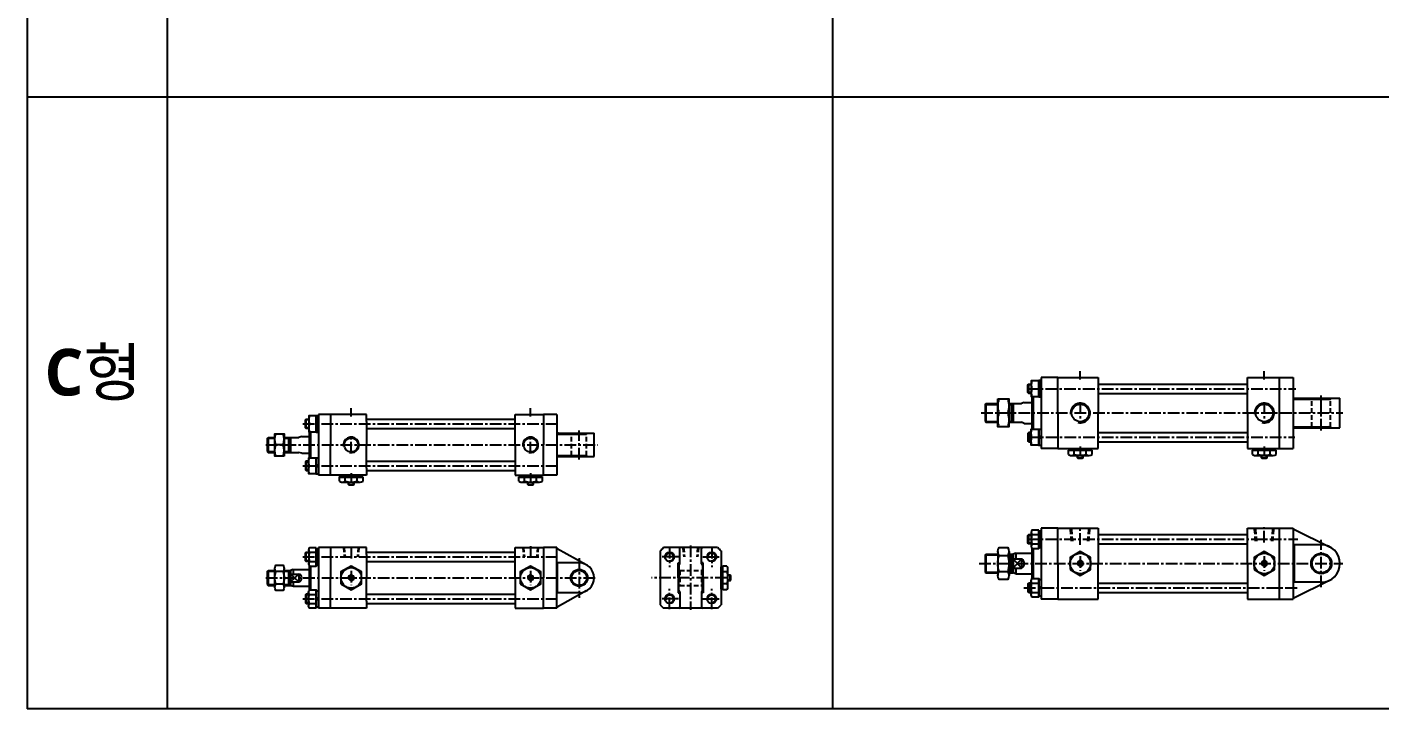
# Model space of a CAD drawing. Extents: x -819 to 9354, y 0 to 4161.
# Drawn here: x 0 to 1448, y 2700 to 3430 of the extents above; entities that cross this region are included whole.
import ezdxf

# ---------------------------------------------------------------- set-up
doc = ezdxf.new("R2010")
doc.units = 0
doc.header["$LTSCALE"] = 10
doc.header["$MEASUREMENT"] = 0
doc.linetypes.add('CENTER', pattern=[2, 1.25, -0.25, 0.25, -0.25])
doc.linetypes.add('HIDDENX2', pattern=[0.75, 0.5, -0.25])
doc.layers.get('0').update_dxf_attribs({"linetype": 'CONTINUOUS'})
for name, color, linetype in [('DIM', 2, 'CONTINUOUS'), ('HID', 2, 'HIDDENX2'), ('Line', 7, 'CONTINUOUS'), ('ML', 7, 'CONTINUOUS')]:
    doc.layers.add(name, color=color, linetype=linetype)
doc.styles.add('문자', font='romans.shx')

msp = doc.modelspace()

# ---------------------------------------------------------------- linework, layer by layer
for p, q in [((0, 4160.6), (0, 2700.2)), ((150, 4160.6), (150, 2700.2)), ((862.7, 2700.2), (862.7, 4160.6)), ((6000.6, 3355.4), (0, 3355.4)), ((1124.5, 2969.2), (1125, 2968.7)), ((1124.5, 2969.2), (1130.5, 2969.2)), ((1130.5, 2969.2), (1130, 2968.7)), ((1321.5, 2969.2), (1322, 2968.7)), ((1321.5, 2969.2), (1327.5, 2969.2)), ((1327.5, 2969.2), (1327, 2968.7)), ((1125, 2968.7), (1130, 2968.7)), ((1322, 2968.7), (1327, 2968.7)), ((344, 2940.5), (344.5, 2940)), ((344, 2940.5), (350, 2940.5)), ((350, 2940.5), (349.5, 2940)), ((536, 2940.5), (536.5, 2940)), ((536, 2940.5), (542, 2940.5)), ((542, 2940.5), (541.5, 2940)), ((344.5, 2940), (349.5, 2940)), ((536.5, 2940), (541.5, 2940)), ((752.8, 2837.5), (752.8, 2843.5)), ((752.8, 2843.5), (753.3, 2843)), ((753.3, 2838), (753.3, 2843)), ((752.8, 2837.5), (753.3, 2838)), ((6000.6, 2700.2), (0, 2700.2))]:
    msp.add_line(p, q)
at = {"color": 7, "linetype": 'Continuous'}
for p, q in [((1114.8, 2972.6), (1114.8, 2977.1)), ((1114.8, 2977.1), (1127.5, 2977.1)), ((1115.5, 2979.1), (1139.5, 2979.1)), ((1115.5, 2977.1), (1115.5, 2979.1)), ((1117.9, 2971.7), (1137, 2971.7)), ((1121.1, 2972.6), (1121.1, 2977.1)), ((1124.5, 2969.2), (1124.5, 2971.7)), ((1127.5, 2977.1), (1140.2, 2977.1)), ((1130.5, 2969.2), (1130.5, 2971.7)), ((1133.8, 2972.6), (1133.8, 2977.1)), ((1139.5, 2977.1), (1139.5, 2979.1)), ((1140.2, 2972.6), (1140.2, 2977.1)), ((1311.8, 2972.6), (1311.8, 2977.1)), ((1311.8, 2977.1), (1324.5, 2977.1)), ((1312.5, 2979.1), (1336.5, 2979.1)), ((1312.5, 2977.1), (1312.5, 2979.1)), ((1314.9, 2971.7), (1334, 2971.7)), ((1318.1, 2972.6), (1318.1, 2977.1)), ((1321.5, 2969.2), (1321.5, 2971.7)), ((1324.5, 2977.1), (1337.2, 2977.1)), ((1327.5, 2969.2), (1327.5, 2971.7)), ((1330.8, 2972.6), (1330.8, 2977.1)), ((1336.5, 2977.1), (1336.5, 2979.1)), ((1337.2, 2972.6), (1337.2, 2977.1)), ((334.3, 2944), (334.3, 2948.4)), ((334.3, 2948.4), (347, 2948.4)), ((335, 2950.4), (359, 2950.4)), ((335, 2948.4), (335, 2950.4)), ((337.5, 2943), (356.5, 2943)), ((340.6, 2944), (340.6, 2948.4)), ((344, 2940.5), (344, 2943)), ((347, 2948.4), (359.7, 2948.4)), ((350, 2940.5), (350, 2943)), ((353.3, 2944), (353.3, 2948.4)), ((359, 2948.4), (359, 2950.4)), ((359.7, 2944), (359.7, 2948.4)), ((526.3, 2944), (526.3, 2948.4)), ((526.3, 2948.4), (539, 2948.4)), ((527, 2950.4), (551, 2950.4)), ((527, 2948.4), (527, 2950.4)), ((529.5, 2943), (548.5, 2943)), ((532.6, 2944), (532.6, 2948.4)), ((536, 2940.5), (536, 2943)), ((539, 2948.4), (551.7, 2948.4)), ((542, 2940.5), (542, 2943)), ((545.3, 2944), (545.3, 2948.4)), ((551, 2948.4), (551, 2950.4)), ((551.7, 2944), (551.7, 2948.4)), ((749.3, 2853.2), (744.9, 2853.2)), ((744.9, 2840.5), (744.9, 2853.2)), ((742.9, 2828.5), (742.9, 2852.5)), ((744.9, 2852.5), (742.9, 2852.5)), ((749.3, 2846.9), (744.9, 2846.9)), ((744.9, 2827.8), (744.9, 2840.5)), ((750.3, 2831), (750.3, 2850)), ((752.8, 2843.5), (750.3, 2843.5)), ((744.9, 2828.5), (742.9, 2828.5)), ((749.3, 2834.2), (744.9, 2834.2)), ((749.3, 2827.8), (744.9, 2827.8)), ((752.8, 2837.5), (750.3, 2837.5))]:
    msp.add_line(p, q, dxfattribs=at)
for points in [[(1116.5, 2849.5), (1127.5, 2843.2), (1138.5, 2849.5), (1138.5, 2862.2), (1127.5, 2868.6), (1116.5, 2862.2)], [(1313.5, 2849.5), (1324.5, 2843.2), (1335.5, 2849.5), (1335.5, 2862.2), (1324.5, 2868.6), (1313.5, 2862.2)], [(336, 2834.2), (347, 2827.8), (358, 2834.2), (358, 2846.9), (347, 2853.2), (336, 2846.9)], [(528, 2834.2), (539, 2827.8), (550, 2834.2), (550, 2846.9), (539, 2853.2), (528, 2846.9)], [(1126.6, 2857.4), (1125.7, 2855.9), (1126.6, 2854.4), (1128.3, 2854.4), (1129.2, 2855.9), (1128.3, 2857.4)], [(1323.6, 2857.4), (1322.7, 2855.9), (1323.6, 2854.4), (1325.3, 2854.4), (1326.2, 2855.9), (1325.3, 2857.4)], [(346.1, 2842), (345.3, 2840.5), (346.1, 2839), (347.9, 2839), (348.7, 2840.5), (347.9, 2842)], [(538.1, 2842), (537.3, 2840.5), (538.1, 2839), (539.9, 2839), (540.7, 2840.5), (539.9, 2842)]]:
    msp.add_lwpolyline(points, close=True, dxfattribs=at)
for centre, radius in [((1127.5, 2855.9), 11), ((1127.5, 2855.9), 2.5), ((1324.5, 2855.9), 11), ((1324.5, 2855.9), 2.5), ((347, 2840.5), 11), ((347, 2840.5), 2.5), ((539, 2840.5), 11), ((539, 2840.5), 2.5)]:
    msp.add_circle(centre, radius, dxfattribs=at)
for centre, radius, start, end in [((1117.9, 2977.3), 5.62, 235.6158, 270), ((1117.9, 2977.3), 5.62, 235.6158, 304.3842), ((1127.5, 2992.7), 21, 252.412, 270), ((1127.5, 2992.7), 21, 270, 287.588), ((1137, 2977.3), 5.62, 235.6158, 304.3842), ((1314.9, 2977.3), 5.62, 235.6158, 270), ((1314.9, 2977.3), 5.62, 235.6158, 304.3842), ((1324.5, 2992.7), 21, 252.412, 270), ((1324.5, 2992.7), 21, 270, 287.588), ((1334, 2977.3), 5.62, 235.6158, 304.3842), ((337.5, 2948.6), 5.62, 235.6158, 270), ((337.5, 2948.6), 5.62, 235.6158, 304.3842), ((347, 2964), 21, 252.412, 270), ((347, 2964), 21, 270, 287.588), ((356.5, 2948.6), 5.62, 235.6158, 304.3842), ((529.5, 2948.6), 5.62, 235.6158, 270), ((529.5, 2948.6), 5.62, 235.6158, 304.3842), ((539, 2964), 21, 252.412, 270), ((539, 2964), 21, 270, 287.588), ((548.5, 2948.6), 5.62, 235.6158, 304.3842), ((744.7, 2850), 5.62, 325.6158, 34.3842), ((729.3, 2840.5), 21, 0, 17.588), ((729.3, 2840.5), 21, 342.412, 0), ((744.7, 2831), 5.62, 325.6158, 34.3842), ((744.7, 2831), 5.62, 325.6158, 0)]:
    msp.add_arc(centre, radius, start, end, dxfattribs=at)
at = {"layer": 'DIM'}
for p, q in [((1125, 2968.7), (1125, 2971.7)), ((1130, 2968.7), (1130, 2971.7)), ((1322, 2968.7), (1322, 2971.7)), ((1327, 2968.7), (1327, 2971.7)), ((344.5, 2940), (344.5, 2943)), ((349.5, 2940), (349.5, 2943)), ((536.5, 2940), (536.5, 2943)), ((541.5, 2940), (541.5, 2943)), ((753.3, 2843), (750.3, 2843)), ((753.3, 2838), (750.3, 2838))]:
    msp.add_line(p, q, dxfattribs=at)
for centre in [(1127.5, 2855.9), (1324.5, 2855.9), (347, 2840.5), (539, 2840.5)]:
    msp.add_arc(centre, 3, 270, 180, dxfattribs=at)
at = {"layer": 'HID'}
for p, q in [((1375.5, 3031.8), (1374.5, 3032.8)), ((1375.5, 3031.8), (1395.5, 3031.8)), ((1375.5, 3002.3), (1375.5, 3031.8)), ((1395.5, 3031.8), (1396.5, 3032.8)), ((1395.5, 3002.3), (1395.5, 3031.8)), ((1375.5, 3002.3), (1374.5, 3001.3)), ((1375.5, 3002.3), (1395.5, 3002.3)), ((1395.5, 3002.3), (1396.5, 3001.3)), ((582, 2995.4), (583, 2994.4)), ((583, 2994.4), (599, 2994.4)), ((583, 2971.4), (583, 2994.4)), ((600, 2995.4), (599, 2994.4)), ((599, 2971.4), (599, 2994.4)), ((582, 2970.4), (583, 2971.4)), ((583, 2971.4), (599, 2971.4)), ((600, 2970.4), (599, 2971.4)), ((1118.2, 2879.9), (1117, 2893.9)), ((1119.4, 2879.9), (1118.2, 2893.9)), ((1135.6, 2879.9), (1136.8, 2893.9)), ((1136.7, 2879.9), (1137.9, 2893.9)), ((1315.2, 2879.9), (1314, 2893.9)), ((1316.4, 2879.9), (1315.2, 2893.9)), ((1332.6, 2879.9), (1333.8, 2893.9)), ((1333.7, 2879.9), (1334.9, 2893.9)), ((338.7, 2873), (339.5, 2863)), ((339.5, 2873), (340.4, 2863)), ((354.5, 2873), (353.6, 2863)), ((355.3, 2873), (354.4, 2863)), ((530.7, 2873), (531.5, 2863)), ((531.5, 2873), (532.4, 2863)), ((546.5, 2873), (545.6, 2863)), ((547.3, 2873), (546.4, 2863)), ((702.1, 2873), (703, 2863)), ((702.9, 2873), (703.8, 2863)), ((717.9, 2873), (717, 2863)), ((718.7, 2873), (717.9, 2863)), ((697.9, 2849.5), (698.9, 2848.5)), ((698.9, 2848.5), (721.9, 2848.5)), ((698.9, 2848.5), (698.9, 2832.5)), ((722.9, 2849.5), (721.9, 2848.5)), ((721.9, 2848.5), (721.9, 2832.5)), ((697.9, 2831.5), (698.9, 2832.5)), ((698.9, 2832.5), (721.9, 2832.5)), ((722.9, 2831.5), (721.9, 2832.5))]:
    msp.add_line(p, q, dxfattribs=at)
at = {"layer": 'Line'}
for p, q in [((1075, 3047.2), (1071.5, 3047.2)), ((1053.5, 3026.3), (1054.8, 3027.1)), ((1075, 3038.9), (1071.5, 3038.9)), ((1025.7, 3026.3), (1039.1, 3026.3)), ((1051.1, 3026.3), (1053.5, 3026.3)), ((301.5, 3009.6), (298, 3009.6)), ((301.5, 3001.2), (298, 3001.2)), ((1025.7, 3007.8), (1039.1, 3007.8)), ((1051.1, 3007.8), (1053.5, 3007.8)), ((1053.5, 3007.8), (1054.8, 3007.1)), ((257.2, 2990.2), (265.2, 2990.2)), ((275.2, 2990.2), (280, 2990.2)), ((280, 2990.2), (281.3, 2990.9)), ((1075, 2995.2), (1071.5, 2995.2)), ((1075, 2986.9), (1071.5, 2986.9)), ((257.2, 2975.7), (265.2, 2975.7)), ((275.2, 2975.7), (280, 2975.7)), ((280, 2975.7), (281.3, 2974.9)), ((301.5, 2964.6), (298, 2964.6)), ((301.5, 2956.2), (298, 2956.2)), ((1075, 2886), (1071.5, 2886)), ((1075, 2877.7), (1071.5, 2877.7)), ((1025.7, 2865.1), (1039.2, 2865.1)), ((1051.2, 2865.1), (1053.5, 2865.1)), ((1053.5, 2865.1), (1054.8, 2865.9)), ((1064.5, 2860.9), (1055.5, 2850.8)), ((1064.5, 2850.8), (1055.5, 2860.9)), ((257.2, 2847.8), (265.2, 2847.8)), ((275.2, 2847.8), (280, 2847.8)), ((280, 2847.8), (281.3, 2848.5)), ((291, 2844.6), (282, 2836.4)), ((291, 2836.4), (282, 2844.6)), ((1025.7, 2846.6), (1039.2, 2846.6)), ((1051.2, 2846.6), (1053.5, 2846.6)), ((1053.5, 2846.6), (1054.8, 2845.9)), ((257.2, 2833.3), (265.2, 2833.3)), ((275.2, 2833.3), (280, 2833.3)), ((280, 2833.3), (281.3, 2832.5)), ((1075, 2834), (1071.5, 2834)), ((1075, 2825.7), (1071.5, 2825.7))]:
    msp.add_line(p, q, dxfattribs=at)
for centre, radius, start, end in [((1127.5, 3017.1), 10.5, 255.8665, 186.9898), ((1324.5, 3017.1), 10.5, 255.8665, 186.9898), ((347, 2982.9), 8.33, 257.7757, 190.5803), ((539, 2982.9), 8.33, 257.7757, 190.5803), ((687.9, 2863), 4.19, 259.1333, 190.7369), ((732.9, 2863), 4.19, 256.0782, 189.9609), ((687.9, 2818), 4.19, 259.5017, 192.7138), ((732.9, 2818), 4.19, 256.8489, 192.1583)]:
    msp.add_arc(centre, radius, start, end, dxfattribs=at)
at = {"layer": 'ML', "color": 1, "linetype": 'CENTER'}
for p, q in [((1127.5, 3053), (1127.5, 3061.8)), ((1324.5, 3053), (1324.5, 3061.8)), ((1070.4, 3043.1), (1358.3, 3043.1)), ((1127.5, 3028.6), (1127.5, 3005.5)), ((1324.5, 3028.6), (1324.5, 3005.5)), ((1385.5, 2998.3), (1385.5, 3035.8)), ((347, 3013.4), (347, 3022.1)), ((539, 3013.4), (539, 3022.1)), ((1021.3, 3017.1), (1408.6, 3017.1)), ((295.3, 3005.4), (569.4, 3005.4)), ((591, 2967.4), (591, 2998.4)), ((347, 2973.7), (347, 2992.1)), ((539, 2973.7), (539, 2992.1)), ((1070.5, 2991.1), (1357.3, 2991.1)), ((255.5, 2982.9), (610.9, 2982.9)), ((1127.5, 2981.3), (1127.5, 2970.9)), ((1324.5, 2981.3), (1324.5, 2970.9)), ((295.3, 2960.4), (569.4, 2960.4)), ((347, 2952.6), (347, 2942.2)), ((539, 2952.6), (539, 2942.2)), ((1127.5, 2876), (1127.5, 2894.7)), ((1324.5, 2878.5), (1324.5, 2894.7)), ((347, 2873.9), (347, 2861.3)), ((539, 2874.4), (539, 2860.9)), ((687.9, 2873.9), (687.9, 2852.1)), ((710.4, 2875.1), (710.4, 2806.3)), ((732.9, 2873.9), (732.9, 2852.1)), ((1070.4, 2881.9), (1360.3, 2881.9)), ((1385.5, 2830.6), (1385.5, 2881.1)), ((295.3, 2863), (569.4, 2863)), ((591, 2861.8), (591, 2819.2)), ((697.4, 2863), (678.5, 2863)), ((723.5, 2863), (742.4, 2863)), ((1019.1, 2855.9), (1408.6, 2855.9)), ((1127.5, 2863.6), (1127.5, 2848.2)), ((1324.5, 2863.6), (1324.5, 2848.2)), ((255.6, 2840.5), (609.8, 2840.5)), ((347, 2848.2), (347, 2832.8)), ((539, 2848.2), (539, 2832.8)), ((749.3, 2840.5), (668.4, 2840.5)), ((687.9, 2807.1), (687.9, 2828.9)), ((732.9, 2807.1), (732.9, 2828.9)), ((1067, 2829.9), (1361.4, 2829.9)), ((295.3, 2818), (569.4, 2818)), ((697.4, 2818), (678.5, 2818)), ((723.5, 2818), (742.4, 2818))]:
    msp.add_line(p, q, dxfattribs=at)
at = {"layer": 'ML'}
for p, q in [((1072.3, 3038.1), (1072.3, 3048.1)), ((1075.7, 3043.1), (1083, 3043.1)), ((1083, 3045), (1085.5, 3042.5)), ((1083, 3043.6), (1085.5, 3041.1)), ((1085.5, 3055.1), (1085.5, 2979.1)), ((1103.5, 3055.1), (1085.5, 3055.1)), ((1103.5, 3017.1), (1103.5, 3055.1)), ((1103.5, 3055.1), (1146.5, 3055.1)), ((1146.5, 3055.1), (1146.5, 3017.1)), ((1146.5, 3048.1), (1306.5, 3048.1)), ((1306.5, 3017.1), (1306.5, 3055.1)), ((1306.5, 3055.1), (1340.5, 3055.1)), ((1340.5, 3055.1), (1340.5, 2979.1)), ((1340.5, 3055.1), (1355.5, 3055.1)), ((1355.5, 3055.1), (1355.5, 2979.1)), ((1025.5, 3026.1), (1026.5, 3027.1)), ((1026.5, 3027.1), (1026.5, 3007.1)), ((1026.5, 3027.1), (1039.1, 3027.1)), ((1051.1, 3027.1), (1055.5, 3027.1)), ((1053.5, 3027.1), (1053.5, 3007.1)), ((1055.5, 3027.1), (1055.5, 3007.1)), ((1055.5, 3027.1), (1064.5, 3027.1)), ((1067.5, 3028.3), (1064.5, 3027.1)), ((1067.5, 3028.3), (1075.5, 3028.3)), ((1075.5, 3034.6), (1075.5, 2999.6)), ((1077, 3034.6), (1077, 2999.6)), ((1146.5, 3038.1), (1306.5, 3038.1)), ((1355.5, 3033.8), (1356.5, 3033.8)), ((1355.5, 3031.8), (1393.3, 3031.8)), ((1356.5, 3033.8), (1356.5, 3032.8)), ((1356.5, 3032.8), (1405.5, 3032.8)), ((1405.5, 3001.3), (1405.5, 3032.8)), ((312, 3015.4), (312, 2950.4)), ((325, 3015.4), (312, 3015.4)), ((363.5, 3015.4), (325, 3015.4)), ((325, 3015.4), (325, 2982.9)), ((363.5, 3007.9), (363.5, 3015.4)), ((522.5, 2982.9), (522.5, 3015.4)), ((522.5, 3015.4), (553, 3015.4)), ((553, 3015.4), (553, 2982.9)), ((567, 3015.4), (553, 3015.4)), ((567, 3015.4), (567, 2950.4)), ((1025.5, 3026.1), (1025.5, 3008.1)), ((1039.1, 3017.1), (1049.8, 3017.1)), ((1103.5, 3017.1), (1103.5, 2979.1)), ((1146.5, 2979.1), (1146.5, 3017.1)), ((1306.5, 3017.1), (1306.5, 2979.1)), ((298.8, 3000.4), (298.8, 3010.4)), ((309.5, 3007.4), (312, 3004.9)), ((309.5, 3005.9), (312, 3003.4)), ((363.5, 3010.4), (522.5, 3010.4)), ((363.5, 3007.9), (363.5, 2982.9)), ((363.5, 3000.4), (522.5, 3000.4)), ((1025.5, 3008.1), (1026.5, 3007.1)), ((1026.5, 3007.1), (1039.1, 3007.1)), ((1051.1, 3007.1), (1055.5, 3007.1)), ((1055.5, 3007.1), (1064.5, 3007.1)), ((1067.5, 3005.9), (1064.5, 3007.1)), ((1067.5, 3005.9), (1075.5, 3005.9)), ((1355.5, 3002.3), (1393.3, 3002.3)), ((1355.5, 3000.3), (1356.5, 3000.3)), ((1356.5, 3001.3), (1405.5, 3001.3)), ((1356.5, 3000.3), (1356.5, 3001.3)), ((257, 2989.9), (258, 2990.9)), ((257, 2989.9), (257, 2975.9)), ((258, 2990.9), (258, 2974.9)), ((258, 2990.9), (265.2, 2990.9)), ((275.2, 2990.9), (291, 2990.9)), ((280, 2990.9), (280, 2974.9)), ((282, 2990.9), (282, 2974.9)), ((294, 2991.9), (291, 2990.9)), ((294, 2991.9), (302, 2991.9)), ((302, 2996.9), (302, 2968.9)), ((303.5, 2996.9), (303.5, 2968.9)), ((567, 2996.4), (568, 2996.4)), ((567, 2994.4), (597.7, 2994.4)), ((568, 2996.4), (568, 2995.4)), ((568, 2995.4), (607, 2995.4)), ((607, 2970.4), (607, 2995.4)), ((1072.3, 2996.1), (1072.3, 2986.1)), ((1075.7, 2991.1), (1083, 2991.1)), ((1083, 2990.5), (1085.5, 2993)), ((1083, 2989.1), (1085.5, 2991.6)), ((1146.5, 2996.1), (1306.5, 2996.1)), ((1146.5, 2986.1), (1306.5, 2986.1)), ((257, 2975.9), (258, 2974.9)), ((258, 2974.9), (265.2, 2974.9)), ((275.2, 2982.9), (266.3, 2982.9)), ((275.2, 2974.9), (291, 2974.9)), ((294, 2973.9), (291, 2974.9)), ((294, 2973.9), (302, 2973.9)), ((325, 2950.4), (325, 2982.9)), ((363.5, 2957.9), (363.5, 2982.9)), ((522.5, 2982.9), (522.5, 2950.4)), ((553, 2950.4), (553, 2982.9)), ((567, 2971.4), (597.7, 2971.4)), ((567, 2969.4), (568, 2969.4)), ((568, 2970.4), (607, 2970.4)), ((568, 2969.4), (568, 2970.4)), ((1103.5, 2979.1), (1085.5, 2979.1)), ((1103.5, 2979.1), (1146.5, 2979.1)), ((1306.5, 2979.1), (1340.5, 2979.1)), ((1340.5, 2979.1), (1355.5, 2979.1)), ((298.8, 2965.4), (298.8, 2955.4)), ((302.2, 2960.4), (309.5, 2960.4)), ((309.5, 2959.9), (312, 2962.4)), ((309.5, 2958.4), (312, 2960.9)), ((363.5, 2965.4), (522.5, 2965.4)), ((363.5, 2957.9), (363.5, 2950.4)), ((363.5, 2955.4), (522.5, 2955.4)), ((325, 2950.4), (312, 2950.4)), ((363.5, 2950.4), (325, 2950.4)), ((522.5, 2950.4), (553, 2950.4)), ((567, 2950.4), (553, 2950.4)), ((1072.3, 2876.9), (1072.3, 2886.9)), ((1075, 2889.2), (1075, 2874.5)), ((1075.7, 2886.8), (1083, 2886.8)), ((1083, 2883.8), (1085.5, 2881.3)), ((1083, 2882.4), (1085.5, 2879.9)), ((1103.5, 2893.9), (1085.5, 2893.9)), ((1085.5, 2893.9), (1085.5, 2817.9)), ((1103.5, 2893.9), (1146.5, 2893.9)), ((1103.5, 2855.9), (1103.5, 2893.9)), ((1146.5, 2893.9), (1146.5, 2855.9)), ((1146.5, 2886.9), (1306.5, 2886.9)), ((1306.5, 2855.9), (1306.5, 2893.9)), ((1306.5, 2893.9), (1340.5, 2893.9)), ((1340.5, 2893.9), (1340.5, 2817.9)), ((1340.5, 2893.9), (1355.5, 2893.9)), ((1355.5, 2893.9), (1355.5, 2817.9)), ((1356, 2892.6), (1394.3, 2873.8)), ((298.8, 2858), (298.8, 2868)), ((301.5, 2870.4), (301.5, 2855.7)), ((302.2, 2867.9), (309.5, 2867.9)), ((325, 2873), (312, 2873)), ((312, 2873), (312, 2808)), ((325, 2873), (325, 2840.5)), ((363.5, 2873), (325, 2873)), ((363.5, 2865.5), (363.5, 2873)), ((363.5, 2868), (522.5, 2868)), ((522.5, 2873), (553, 2873)), ((522.5, 2840.5), (522.5, 2873)), ((553, 2873), (553, 2840.5)), ((567, 2873), (553, 2873)), ((567, 2808), (567, 2873)), ((567, 2873), (567, 2872.6)), ((598.7, 2854.5), (567.5, 2871.7)), ((677.9, 2869.4), (677.9, 2811.6)), ((739.3, 2873), (681.5, 2873)), ((698.9, 2855.5), (698.9, 2872)), ((721.9, 2855.5), (721.9, 2872)), ((742.9, 2869.4), (742.9, 2811.6)), ((1039.2, 2868.6), (1039.2, 2843.1)), ((1051.2, 2868.6), (1051.2, 2843.1)), ((1075.5, 2872.5), (1075.5, 2839.2)), ((1075.7, 2876.9), (1083, 2876.9)), ((1077, 2872), (1077, 2839.7)), ((1146.5, 2876.9), (1306.5, 2876.9)), ((1385.5, 2875.9), (1355.5, 2875.9)), ((1356.5, 2875.9), (1356.5, 2835.9)), ((301.5, 2867.2), (298, 2867.2)), ((301.5, 2858.8), (298, 2858.8)), ((302, 2853.6), (302, 2827.4)), ((302.2, 2858.1), (309.5, 2858.1)), ((303.5, 2853.2), (303.5, 2827.8)), ((309.5, 2865), (312, 2862.5)), ((309.5, 2863.6), (312, 2861.1)), ((363.5, 2865.5), (363.5, 2840.5)), ((363.5, 2858), (522.5, 2858)), ((591, 2856.5), (567, 2856.5)), ((568, 2824.5), (568, 2856.5)), ((696.9, 2840.5), (696.9, 2856.5)), ((696.9, 2856.5), (697.9, 2856.5)), ((697.9, 2856.5), (697.9, 2840.5)), ((722.9, 2856.5), (722.9, 2840.5)), ((723.9, 2856.5), (722.9, 2856.5)), ((723.9, 2840.5), (723.9, 2856.5)), ((1025.5, 2864.9), (1026.5, 2865.9)), ((1025.5, 2864.9), (1025.5, 2846.9)), ((1026.5, 2865.9), (1026.5, 2845.9)), ((1026.5, 2865.9), (1039.2, 2865.9)), ((1040.5, 2864.4), (1049.8, 2864.4)), ((1051.2, 2865.9), (1055.5, 2865.9)), ((1053.5, 2865.9), (1053.5, 2845.9)), ((1058.5, 2867.1), (1055.5, 2865.9)), ((1055.5, 2865.9), (1055.5, 2845.9)), ((1055.5, 2860.9), (1064.8, 2860.9)), ((1058.5, 2867.1), (1075.5, 2867.1)), ((1058.5, 2867.1), (1058.5, 2860.9)), ((1064.5, 2860.9), (1064.5, 2850.8)), ((1103.5, 2855.9), (1103.5, 2817.9)), ((1146.5, 2817.9), (1146.5, 2855.9)), ((1306.5, 2855.9), (1306.5, 2817.9)), ((257, 2847.5), (258, 2848.5)), ((257, 2847.5), (257, 2833.5)), ((258, 2848.5), (265.2, 2848.5)), ((258, 2848.5), (258, 2832.5)), ((265.2, 2830.4), (265.2, 2850.6)), ((274.2, 2847.3), (266.3, 2847.3)), ((275.2, 2830.4), (275.2, 2850.6)), ((275.2, 2848.5), (282, 2848.5)), ((280, 2848.5), (280, 2832.5)), ((285, 2849.5), (282, 2848.5)), ((282, 2848.5), (282, 2832.5)), ((282, 2844.6), (291, 2844.6)), ((285, 2849.5), (285, 2844.6)), ((285, 2849.5), (302, 2849.5)), ((291, 2844.6), (291, 2836.4)), ((325, 2808), (325, 2840.5)), ((363.5, 2815.5), (363.5, 2840.5)), ((522.5, 2840.5), (522.5, 2808)), ((553, 2808), (553, 2840.5)), ((696.9, 2840.5), (696.9, 2824.5)), ((697.9, 2824.5), (697.9, 2840.5)), ((722.9, 2824.5), (722.9, 2840.5)), ((723.9, 2840.5), (723.9, 2824.5)), ((1025.5, 2846.9), (1026.5, 2845.9)), ((1026.5, 2845.9), (1039.2, 2845.9)), ((1040.5, 2847.4), (1049.8, 2847.4)), ((1051.2, 2845.9), (1055.5, 2845.9)), ((1055.5, 2850.8), (1064.5, 2850.8)), ((1058.5, 2844.7), (1055.5, 2845.9)), ((1058.5, 2850.8), (1058.5, 2844.7)), ((1058.5, 2844.7), (1075.5, 2844.7)), ((257, 2833.5), (258, 2832.5)), ((258, 2832.5), (265.2, 2832.5)), ((274.2, 2833.8), (266.3, 2833.8)), ((275.2, 2832.5), (282, 2832.5)), ((282, 2836.4), (291, 2836.4)), ((282, 2832.5), (285, 2831.5)), ((285, 2836.4), (285, 2831.5)), ((285, 2831.5), (302, 2831.5)), ((301.5, 2810.7), (301.5, 2825.4)), ((591, 2824.5), (567, 2824.5)), ((598.7, 2826.5), (567.5, 2809.3)), ((696.9, 2824.5), (697.9, 2824.5)), ((698.9, 2825.5), (698.9, 2809)), ((721.9, 2825.5), (721.9, 2809)), ((723.9, 2824.5), (722.9, 2824.5)), ((1072.3, 2834.9), (1072.3, 2824.9)), ((1075, 2822.5), (1075, 2837.2)), ((1075.7, 2834.8), (1083, 2834.8)), ((1075.7, 2824.9), (1083, 2824.9)), ((1083, 2829.3), (1085.5, 2831.8)), ((1083, 2827.9), (1085.5, 2830.4)), ((1146.5, 2834.9), (1306.5, 2834.9)), ((1146.5, 2824.9), (1306.5, 2824.9)), ((1385.5, 2835.9), (1355.5, 2835.9)), ((1356, 2819.1), (1394.3, 2837.9)), ((301.5, 2822.2), (298, 2822.2)), ((301.5, 2813.8), (298, 2813.8)), ((298.8, 2823), (298.8, 2813)), ((302.2, 2822.9), (309.5, 2822.9)), ((302.2, 2813.1), (309.5, 2813.1)), ((309.5, 2817.5), (312, 2820)), ((309.5, 2816.1), (312, 2818.6)), ((363.5, 2823), (522.5, 2823)), ((363.5, 2815.5), (363.5, 2808)), ((363.5, 2813), (522.5, 2813)), ((1103.5, 2817.9), (1085.5, 2817.9)), ((1103.5, 2817.9), (1146.5, 2817.9)), ((1306.5, 2817.9), (1340.5, 2817.9)), ((1340.5, 2817.9), (1355.5, 2817.9)), ((1355.5, 2817.9), (1355.5, 2818.2)), ((325, 2808), (312, 2808)), ((363.5, 2808), (325, 2808)), ((522.5, 2808), (553, 2808)), ((567, 2808), (553, 2808)), ((567, 2808), (567, 2808.4)), ((739.3, 2808), (681.5, 2808))]:
    msp.add_line(p, q, dxfattribs=at)
for points in [[(1075, 3038.1), (1072.3, 3038.1), (1071.5, 3038.9), (1071.5, 3047.2), (1072.3, 3048.1), (1075, 3048.1)], [(1085.5, 3034.3), (1085.5, 3051.9), (1083, 3051.9), (1083, 3034.3), (1085.5, 3034.3)], [(312, 2996.6), (312, 3014.2), (309.5, 3014.2), (309.5, 2996.6), (312, 2996.6)], [(301.5, 3000.4), (298.8, 3000.4), (298, 3001.2), (298, 3009.6), (298.8, 3010.4), (301.5, 3010.4)], [(1085.5, 2999.9), (1085.5, 2982.3), (1083, 2982.3), (1083, 2999.9), (1085.5, 2999.9)], [(1075, 2996.1), (1072.3, 2996.1), (1071.5, 2995.2), (1071.5, 2986.9), (1072.3, 2986.1), (1075, 2986.1)], [(312, 2969.2), (312, 2951.6), (309.5, 2951.6), (309.5, 2969.2), (312, 2969.2)], [(301.5, 2965.4), (298.8, 2965.4), (298, 2964.6), (298, 2956.2), (298.8, 2955.4), (301.5, 2955.4)], [(1075, 2876.9), (1072.3, 2876.9), (1071.5, 2877.7), (1071.5, 2886), (1072.3, 2886.9), (1075, 2886.9)], [(1085.5, 2873.1), (1085.5, 2890.7), (1083, 2890.7), (1083, 2873.1), (1085.5, 2873.1)], [(301.5, 2858), (298.8, 2858), (298, 2858.8), (298, 2867.2), (298.8, 2868), (301.5, 2868)], [(312, 2854.2), (312, 2871.8), (309.5, 2871.8), (309.5, 2854.2), (312, 2854.2)], [(1085.5, 2838.7), (1085.5, 2821.1), (1083, 2821.1), (1083, 2838.7), (1085.5, 2838.7)], [(312, 2826.8), (312, 2809.2), (309.5, 2809.2), (309.5, 2826.8), (312, 2826.8)], [(1075, 2834.9), (1072.3, 2834.9), (1071.5, 2834), (1071.5, 2825.7), (1072.3, 2824.9), (1075, 2824.9)], [(301.5, 2823), (298.8, 2823), (298, 2822.2), (298, 2813.8), (298.8, 2813), (301.5, 2813)]]:
    msp.add_lwpolyline(points, dxfattribs=at)
for points in [[(1083, 3051.6), (1075, 3051.6), (1075, 3034.6), (1083, 3034.6)], [(1039.1, 3032.1), (1051.1, 3032.1), (1051.1, 3002.1), (1039.1, 3002.1)], [(309.5, 3013.9), (301.5, 3013.9), (301.5, 2996.9), (309.5, 2996.9)], [(1083, 2982.6), (1075, 2982.6), (1075, 2999.6), (1083, 2999.6)], [(275.2, 2970.9), (265.2, 2970.9), (265.2, 2994.9), (275.2, 2994.9)], [(309.5, 2951.9), (301.5, 2951.9), (301.5, 2968.9), (309.5, 2968.9)]]:
    msp.add_lwpolyline(points, close=True, dxfattribs=at)
for points in [[(1075.7, 3051.6, 0.178633), (1075.7, 3043.1, 0.178633), (1075.7, 3034.6)], [(1040.4, 3032.1, 0.178633), (1040.4, 3017.1, 0.178633), (1040.4, 3002.1)], [(1049.8, 3032.1, -0.178633), (1049.8, 3017.1, -0.178633), (1049.8, 3002.1)], [(302.2, 3013.9, 0.178633), (302.2, 3005.4, 0.178633), (302.2, 2996.9)], [(1075.7, 2982.6, -0.178633), (1075.7, 2991.1, -0.178633), (1075.7, 2999.6)], [(266.3, 2970.9, -0.178633), (266.3, 2982.9, -0.178633), (266.3, 2994.9)], [(274.1, 2970.9, 0.178633), (274.1, 2982.9, 0.178633), (274.1, 2994.9)], [(302.2, 2951.9, -0.178633), (302.2, 2960.4, -0.178633), (302.2, 2968.9)], [(1083, 2891.7), (1075.7, 2891.7, 0.309401), (1075.7, 2886.8, 0.154701), (1075.7, 2876.9, 0.309401), (1075.7, 2872), (1083, 2872), (1083, 2891.7)], [(309.5, 2872.8), (302.2, 2872.8, 0.309401), (302.2, 2867.9, 0.154701), (302.2, 2858.1, 0.309401), (302.2, 2853.2), (309.5, 2853.2), (309.5, 2872.8)], [(1040.5, 2864.4, -0.309401), (1040.5, 2872.9), (1049.8, 2872.9, -0.309401), (1049.8, 2864.4, -0.154701), (1049.8, 2847.4, -0.309401), (1049.8, 2838.9), (1040.5, 2838.9, -0.309401), (1040.5, 2847.4, -0.154701), (1040.5, 2864.4)], [(274.2, 2833.8, -0.309401), (274.2, 2827), (266.3, 2827, -0.309401), (266.3, 2833.8, -0.154701), (266.3, 2847.3, -0.309401), (266.3, 2854), (274.2, 2854, -0.309401), (274.2, 2847.3, -0.154701), (274.2, 2833.8, 0.178633)], [(1083, 2820), (1075.7, 2820, -0.309401), (1075.7, 2824.9, -0.154701), (1075.7, 2834.8, -0.309401), (1075.7, 2839.7), (1083, 2839.7), (1083, 2820)], [(309.5, 2808.2), (302.2, 2808.2, -0.309401), (302.2, 2813.1, -0.154701), (302.2, 2822.9, -0.309401), (302.2, 2827.8), (309.5, 2827.8), (309.5, 2808.2)]]:
    msp.add_lwpolyline(points, format="xyb", dxfattribs=at)
for centre, radius in [((1127.5, 3017.1), 9.32), ((1324.5, 3017.1), 9.32), ((347, 2982.9), 7.48), ((539, 2982.9), 7.48), ((687.9, 2863), 5), ((732.9, 2863), 5), ((1385.5, 2855.9), 11), ((1385.5, 2855.9), 10), ((591, 2840.5), 9), ((591, 2840.5), 8), ((687.9, 2818), 5), ((732.9, 2818), 5)]:
    msp.add_circle(centre, radius, dxfattribs=at)
for centre, radius, start, end in [((1393.3, 3032.8), 1, 270, 0), ((1393.3, 3001.3), 1, 0, 90), ((597.7, 2995.4), 1, 270, 0), ((597.7, 2970.4), 1, 0, 90), ((1356.5, 2893.5), 1, 180, 243.8618), ((568, 2872.6), 1, 180, 241.1342), ((710.4, 2840.5), 43.5, 131.6579, 138.3421), ((697.9, 2872), 1, 0, 90), ((722.9, 2872), 1, 90, 180), ((710.4, 2840.5), 43.5, 41.6579, 48.3421), ((1385.5, 2855.9), 20, 270, 90), ((591, 2840.5), 16, 270, 90), ((697.9, 2857.5), 1, 270, 0), ((697.9, 2855.5), 1, 270, 0), ((722.9, 2857.5), 1, 180, 270), ((722.9, 2855.5), 1, 180, 270), ((1061.6, 2855.9), 5.89, 299.364, 57.3312), ((289.7, 2840.5), 4.33, 287.9202, 72.0798), ((697.9, 2825.5), 1, 0, 90), ((697.9, 2823.5), 1, 0, 90), ((722.9, 2825.5), 1, 90, 180), ((722.9, 2823.5), 1, 90, 180), ((710.4, 2840.5), 43.5, 221.6579, 228.3421), ((710.4, 2840.5), 43.5, 311.6579, 318.3421), ((1356.5, 2818.2), 1, 116.1382, 180), ((568, 2808.4), 1, 118.8658, 180), ((697.9, 2809), 1, 270, 0), ((722.9, 2809), 1, 180, 270)]:
    msp.add_arc(centre, radius, start, end, dxfattribs=at)

# ---------------------------------------------------------------- texts
at = {"insert": (18.7, 3085.8), "char_height": 50, "attachment_point": 1, "style": '문자'}
msp.add_mtext_dynamic_manual_height_columns('{\\fMalgun Gothic|b1|i0|c129|p50;C형}', width=655.383, gutter_width=160, heights=[-66.4], dxfattribs=at)

doc.saveas('drawing.dxf')
